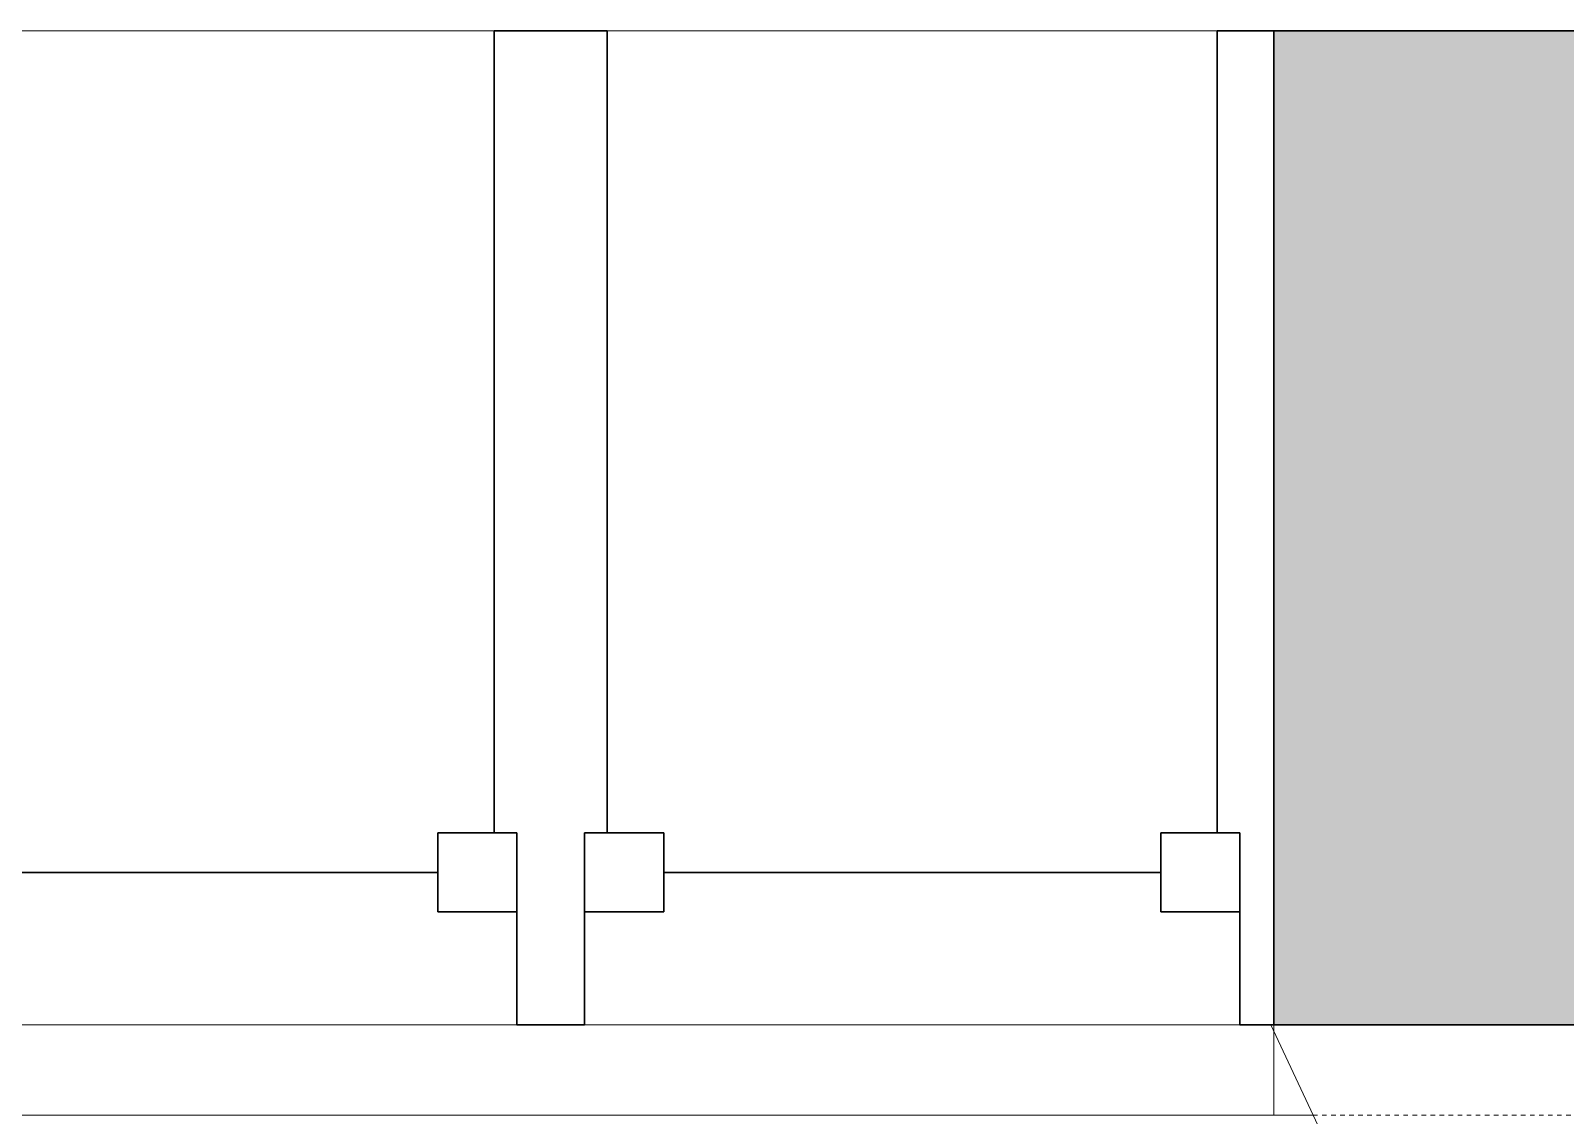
# Model space of a CAD drawing. Header units: inches. Extents: x -4688 to 1542, y -3558 to 978.
# Drawn here: x -97.89 to -63.93, y 82.47 to 106.47 of the extents above; entities that cross this region are included whole.
import ezdxf

# ---------------------------------------------------------------- set-up
doc = ezdxf.new("R2010")
doc.units = ezdxf.units.IN
doc.header["$MEASUREMENT"] = 0
doc.linetypes.add('Overhead 1_16_', pattern=[0.101562, 0.0625, -0.039062])
for name, color, linetype, lineweight in [('A-FLOR-HRAL', 11, 'Continuous', 18), ('A-GLAZ', 151, 'Continuous', 18), ('A-WALL', 113, 'Continuous', 18), ('A-WALL-PATT', 111, 'Continuous', 18), ('S-STRS', 31, 'Continuous', 18), ('S-STRS-MBND', 31, 'Continuous', 18)]:
    doc.layers.add(name, color=color, linetype=linetype, lineweight=lineweight)

# ---------------------------------------------------------------- blocks, each defined once
blk = doc.blocks.new('Double Hung - side window 4_ 4_ x 5_ 6_-6975700-1st Floor Power _ Signal')
at = {"layer": 'A-GLAZ', "color": 8, "lineweight": 30}
for p, q in [((-26, 11), (-25.25, 11)), ((-25.25, 6.75), (-25.25, 11)), ((-25.25, 8.5), (-25.25, 6.75)), ((-25.25, 8.5), (-23.5, 8.5)), ((-23.5, 8.5), (-23.5, 6.75)), ((-23.5, 7.625), (23.5, 7.625)), ((-25.25, 6.75), (-23.5, 6.75)), ((-25.25, 6.75), (-24.75, 6.75)), ((-24.75, -11), (-24.75, 6.75)), ((-24.75, -11), (-26, -11))]:
    blk.add_line(p, q, dxfattribs=at)
blk = doc.blocks.new('Double Hung - 16_ x  5_ 6_-6975701-1st Floor Power _ Signal')
at = {"layer": 'A-GLAZ', "color": 8, "lineweight": 30}
for p, q in [((-6.75, 11), (-8, 11)), ((-6.75, 11), (-6.75, -6.75)), ((6.75, 11), (8, 11)), ((6.75, -6.75), (6.75, 11)), ((-7.25, -6.75), (-5.5, -6.75)), ((-7.25, -8.5), (-7.25, -6.75)), ((-7.25, -6.75), (-6.75, -6.75)), ((-7.25, -6.75), (-7.25, -11)), ((-5.5, -8.5), (-5.5, -6.75)), ((5.5, -8.5), (5.5, -6.75)), ((7.25, -6.75), (5.5, -6.75)), ((6.75, -6.75), (7.25, -6.75)), ((7.25, -8.5), (7.25, -6.75)), ((7.25, -6.75), (7.25, -11)), ((-5.5, -7.625), (5.5, -7.625)), ((-7.25, -8.5), (-5.5, -8.5)), ((7.25, -8.5), (5.5, -8.5)), ((-8, -11), (-7.25, -11)), ((8, -11), (7.25, -11))]:
    blk.add_line(p, q, dxfattribs=at)
blk = doc.blocks.new('Top Rail Type - Top Rail_Internal_-V64-1st Floor Power _ Signal')
at = {"layer": 'A-FLOR-HRAL', "lineweight": 9}
for p in [(-144.219, 82.468), (-68.582, 80.468)]:
    blk.add_line(p, (-69.515, 82.468), dxfattribs=at)
at = {"layer": 'A-FLOR-HRAL', "linetype": 'Overhead 1_16_', "lineweight": 9}
blk.add_line((-69.515, 82.468), (-36.219, 82.468), dxfattribs=at)

msp = doc.modelspace()

# ---------------------------------------------------------------- hatches: boundary and pattern name
at = {"layer": 'A-WALL-PATT', "lineweight": 9}
h = msp.add_hatch(color=7, dxfattribs=at)
h.paths.add_polyline_path([(1.715, 84.468), (1.715, 106.468), (-16.285, 106.468), (-16.285, 84.468)], flags=0)
h.paths.add_polyline_path([(-70.385, 84.468), (-50.285, 84.468), (-50.285, 106.468), (-70.385, 106.468)], flags=0)
h.paths.add_polyline_path([(-181.363, 84.468), (-154.385, 84.468), (-154.385, 106.468), (-287.019, 106.468), (-287.019, 84.468)], flags=0)
h.paths.add_polyline_path([(-341.982, 84.468), (-327.071, 84.468), (-327.071, 106.468), (-421.725, 106.468), (-421.725, 84.468), (-368.752, 84.468)], flags=0)
h.paths.add_polyline_path([(-502.602, 84.468), (-493.725, 84.468), (-493.725, 106.468), (-570.071, 106.468), (-570.071, 84.468)], flags=0)

# ---------------------------------------------------------------- linework, layer by layer
at = {"layer": 'A-WALL', "lineweight": 9}
for p, q in [((-154.385, 106.468), (-70.385, 106.468)), ((-70.385, 84.468), (-70.447, 84.468)), ((-70.385, 82.468), (-70.385, 84.468))]:
    msp.add_line(p, q, dxfattribs=at)
at = {"layer": 'A-WALL', "color": 8, "lineweight": 30}
for p, q in [((-50.285, 106.468), (-70.385, 106.468)), ((-70.385, 106.468), (-70.385, 84.468)), ((-70.385, 84.468), (-50.285, 84.468))]:
    msp.add_line(p, q, dxfattribs=at)
at = {"layer": 'S-STRS', "lineweight": 9}
msp.add_line((-115.119, 84.468), (-70.447, 84.468), dxfattribs=at)
at = {"layer": 'S-STRS-MBND', "linetype": 'Overhead 1_16_', "lineweight": 9}
msp.add_line((-70.447, 84.468), (-70.385, 84.468), dxfattribs=at)
at = {"layer": 'S-STRS-MBND', "lineweight": 9}
msp.add_line((-69.515, 82.468), (-70.447, 84.468), dxfattribs=at)

# ---------------------------------------------------------------- block references
at = {"layer": 'A-FLOR-HRAL', "lineweight": 9}
msp.add_blockref('Top Rail Type - Top Rail_Internal_-V64-1st Floor Power _ Signal', (0, 0), dxfattribs=at)
at = {"layer": 'A-GLAZ', "rotation": 180}
msp.add_blockref('Double Hung - side window 4_ 4_ x 5_ 6_-6975700-1st Floor Power _ Signal', (-112.385, 95.468), dxfattribs=at)
at = {"layer": 'A-GLAZ'}
msp.add_blockref('Double Hung - 16_ x  5_ 6_-6975701-1st Floor Power _ Signal', (-78.385, 95.468), dxfattribs=at)

doc.saveas('drawing.dxf')
